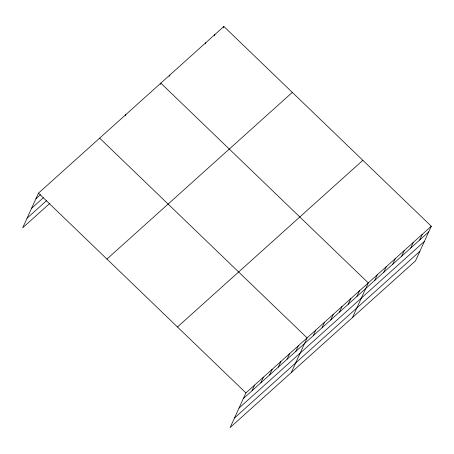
<?xml version="1.0" encoding="UTF-8"?>
<svg xmlns="http://www.w3.org/2000/svg" width="454" height="454" viewBox="0 0 454 454"><rect width="100%" height="100%" fill="white"/><g stroke="black" fill="none" stroke-linecap="round" stroke-linejoin="round"><path stroke-width="0.68" d="M431.3 226.228L245.92 392.909L230.144 427.532L415.524 260.851L431.3 226.228L223.856 26.468L38.477 193.149L22.7 227.772L49.946 203.273M125.298 115.827L125.872 114.573M160.256 84.393L160.829 83.139L368.273 282.899L352.491 317.522M169.263 76.3L169.83 75.046M205.276 43.919L205.849 42.659M214.282 35.821L214.856 34.566M223.283 27.722L223.856 26.468M252.083 390.701L254.66 385.049M260.823 382.841L263.399 377.195M269.562 374.987L272.139 369.335M278.302 367.127L280.878 361.475M287.041 359.267L289.618 353.621M295.781 351.413L298.357 345.761M291.32 372.53L307.097 337.907L99.653 138.141M313.26 335.699L315.836 330.047M322 327.839L324.576 322.187M330.739 319.979L333.315 314.333M339.479 312.125L342.055 306.473M348.218 304.265L350.794 298.613M356.957 296.411L359.534 290.759M374.698 280.453L377.274 274.806M383.704 272.36L386.28 266.708M392.71 264.262L395.286 258.615M401.711 256.169L404.287 250.517M410.717 248.071L413.293 242.419M419.723 239.979L422.294 234.326M35.906 198.795L40.531 194.635M31.547 208.358L43.368 197.728M27.058 218.209L46.592 200.645M106.934 259.069L292.314 92.389M177.463 326.988L362.842 160.307M243.344 398.561L428.724 231.881M238.991 408.118L424.365 241.443M234.502 417.969L419.876 251.295M38.477 193.149L245.92 392.909"/></g></svg>
